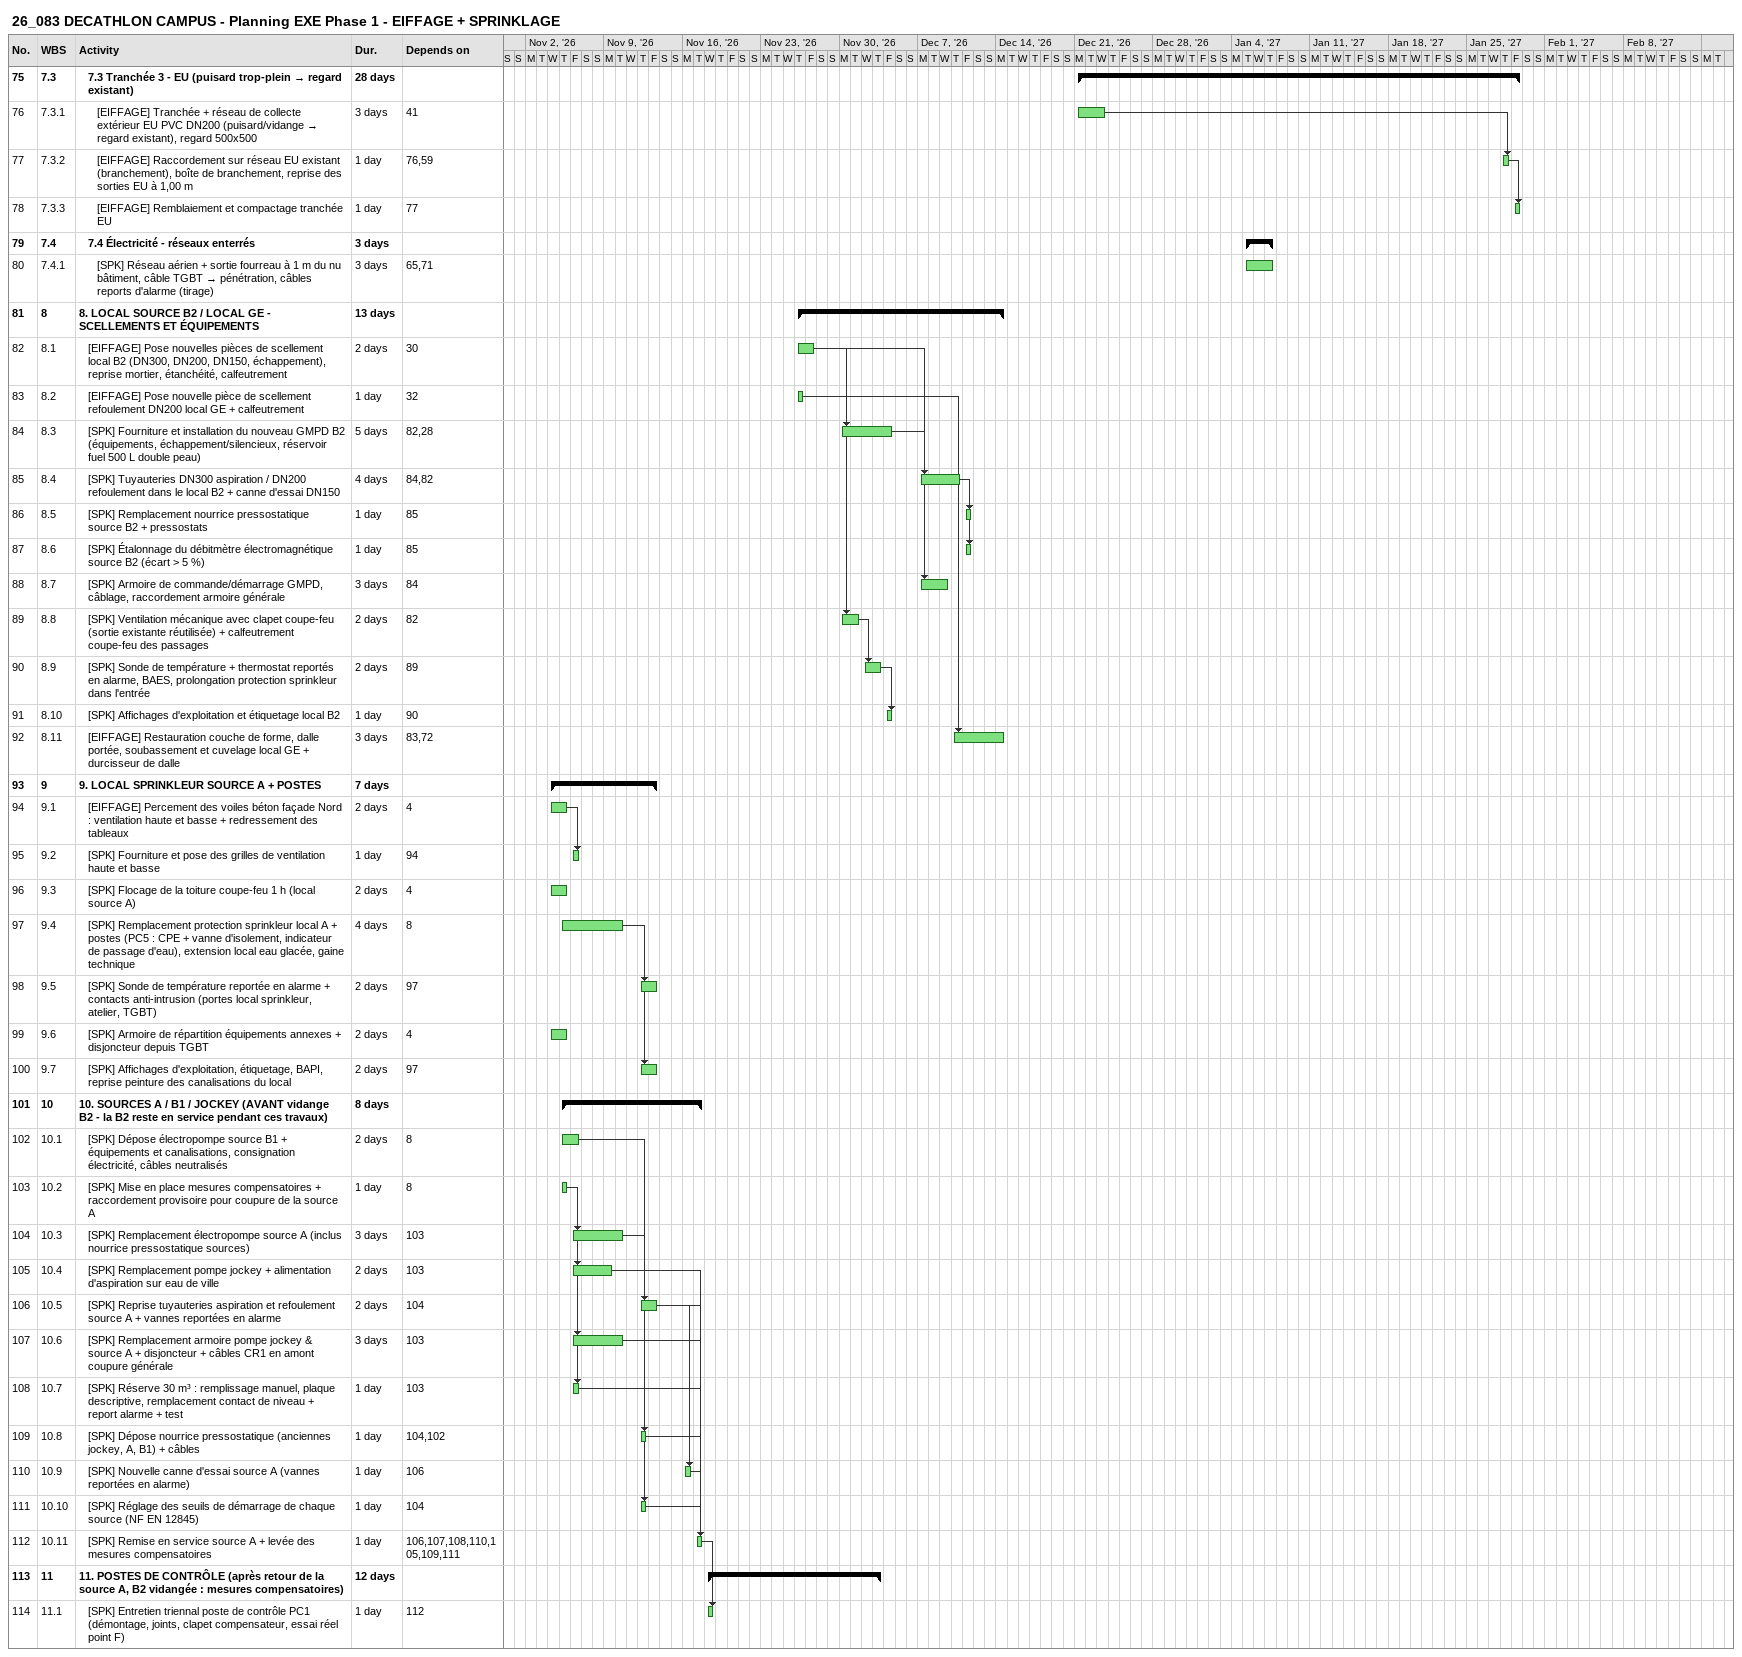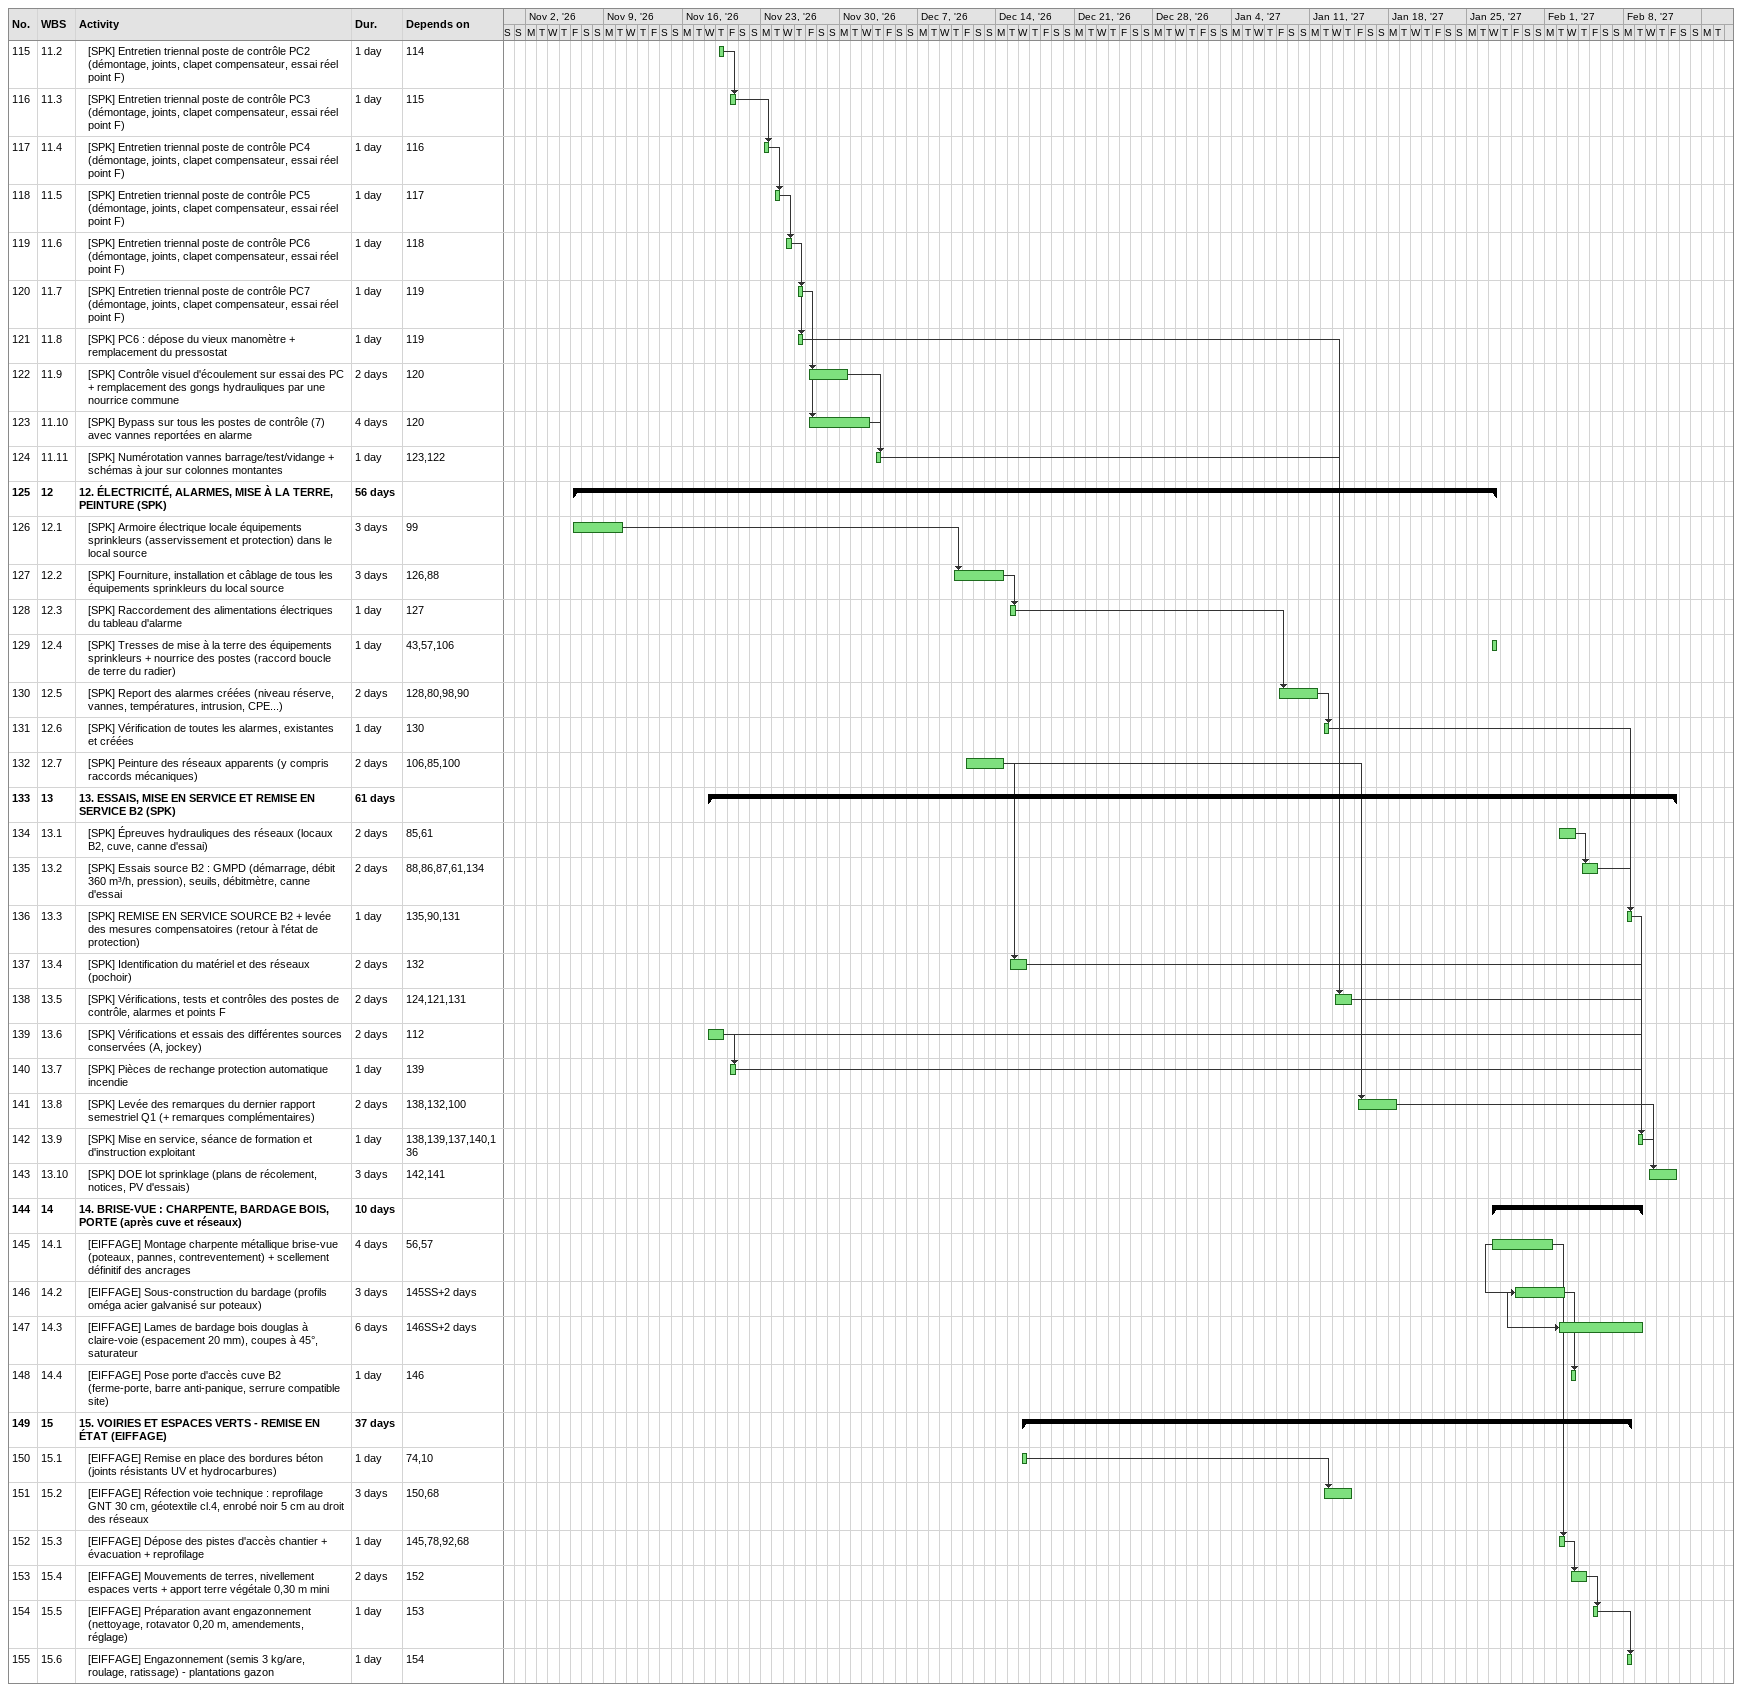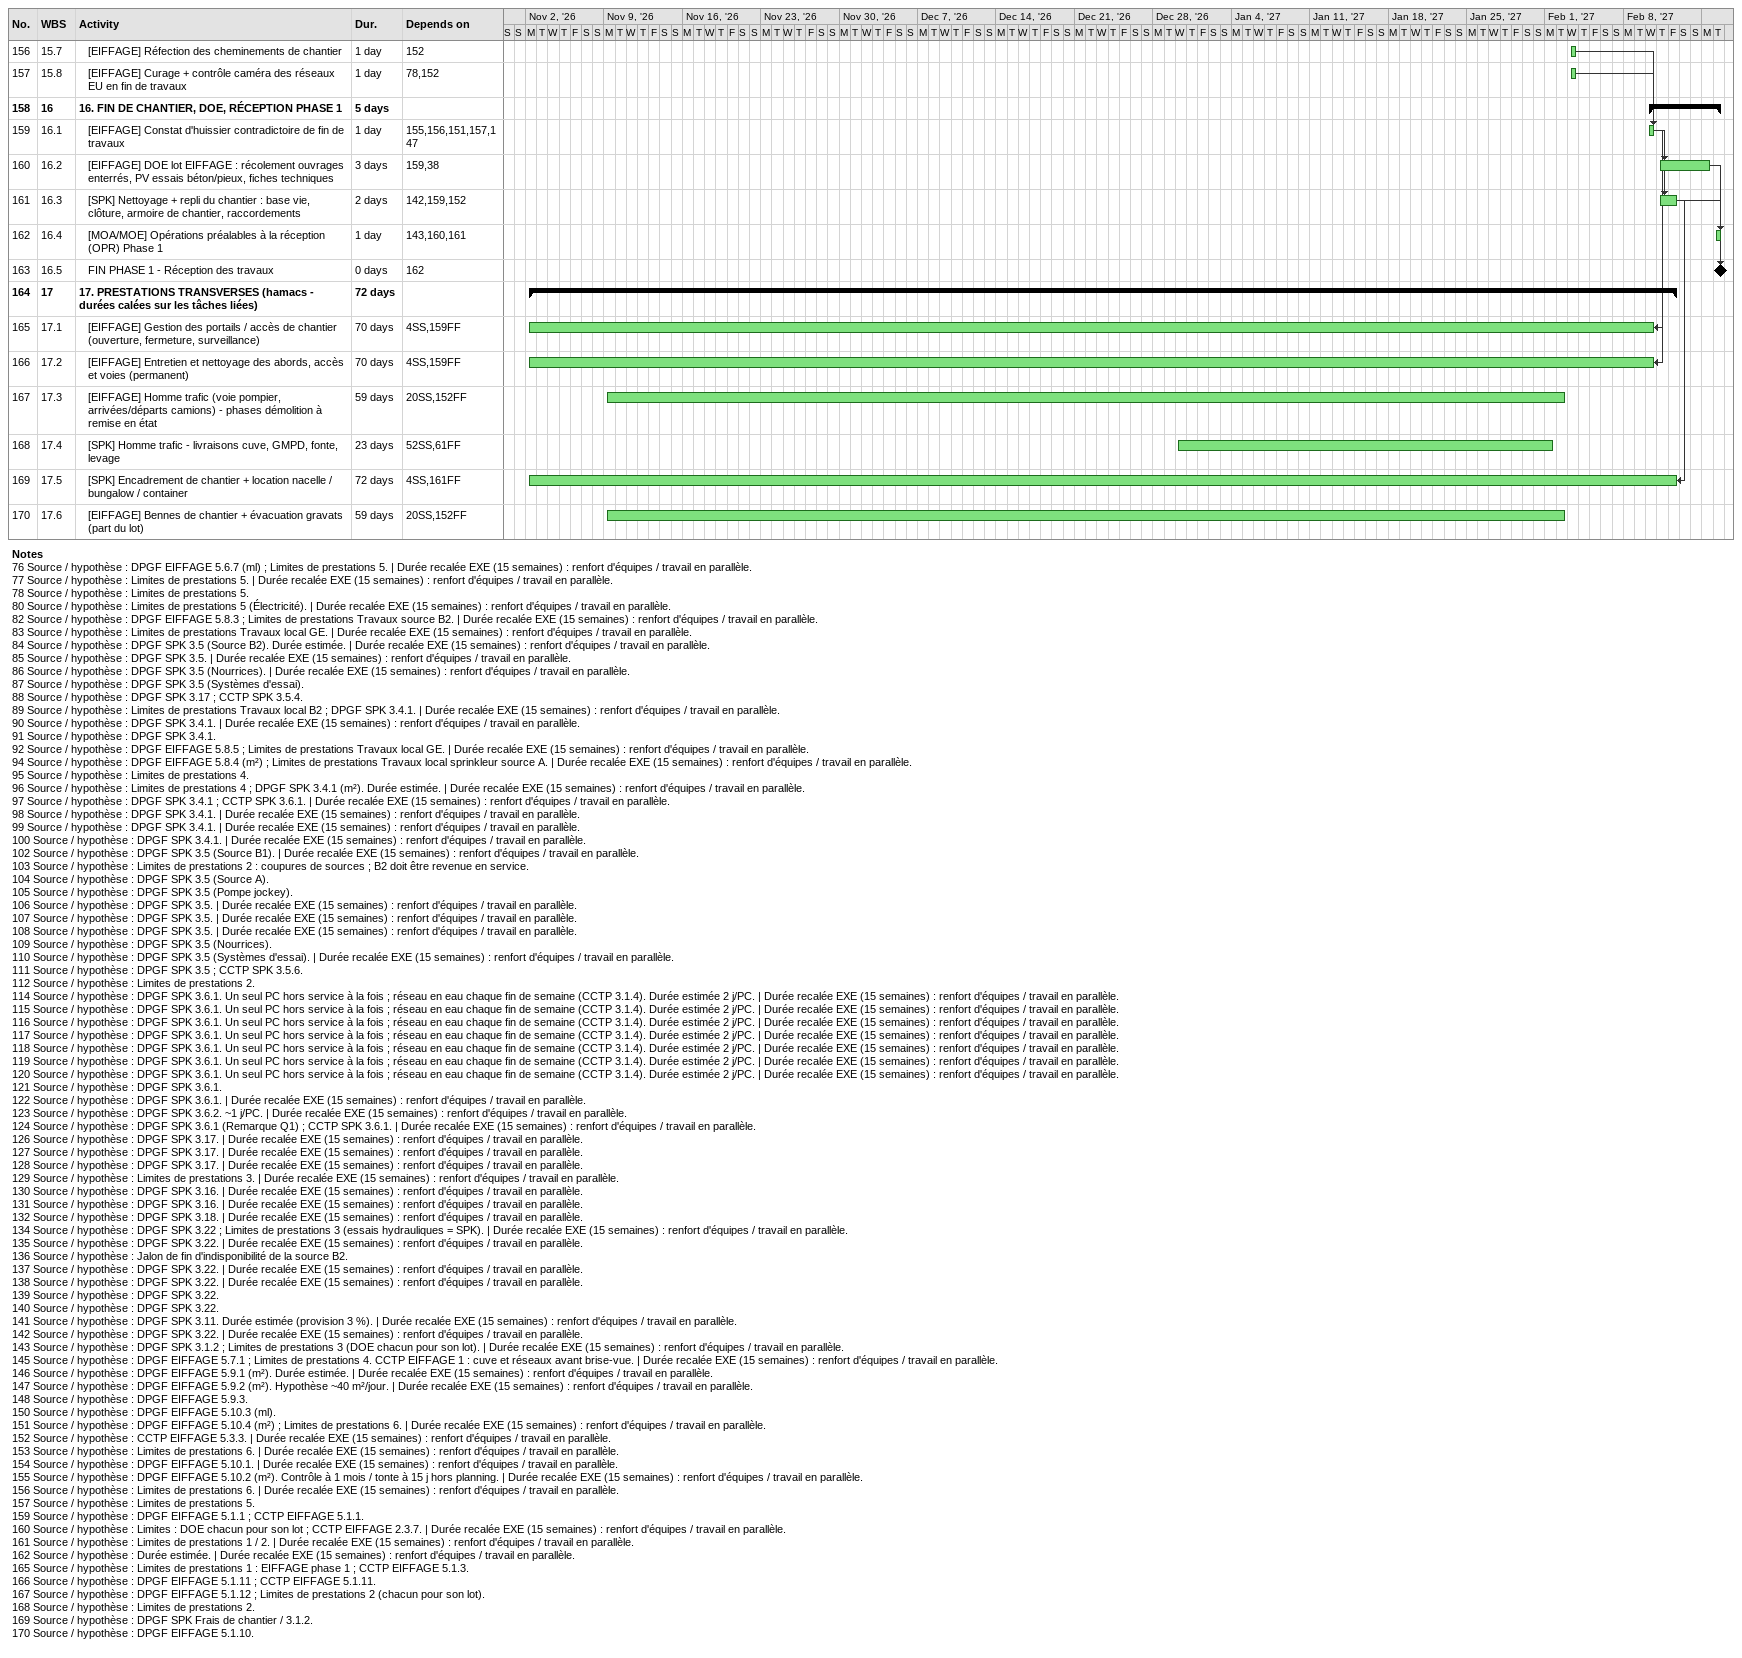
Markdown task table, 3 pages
26_083 DECATHLON CAMPUS - Planning EXE Phase 1 - EIFFAGE + SPRINKLAGE

| ID | WBS | Task | Duration | Start | Finish | Predecessors |
|---|---|---|---|---|---|---|
| 75 | 7.3 | **7.3 Tranchée 3 - EU (puisard trop-plein → regard existant)** | 28d | 2026-12-21 | 2027-01-29 |  |
| 76 | 7.3.1 | [EIFFAGE] Tranchée + réseau de collecte extérieur EU PVC DN200 (puisard/vidange → regard existant), regard 500x500 | 3d | 2026-12-21 | 2026-12-23 | 41 |
| 77 | 7.3.2 | [EIFFAGE] Raccordement sur réseau EU existant (branchement), boîte de branchement, reprise des sorties EU à 1,00 m | 1d | 2027-01-28 | 2027-01-28 | 76, 59 |
| 78 | 7.3.3 | [EIFFAGE] Remblaiement et compactage tranchée EU | 1d | 2027-01-29 | 2027-01-29 | 77 |
| 79 | 7.4 | **7.4 Électricité - réseaux enterrés** | 3d | 2027-01-05 | 2027-01-07 |  |
| 80 | 7.4.1 | [SPK] Réseau aérien + sortie fourreau à 1 m du nu bâtiment, câble TGBT → pénétration, câbles reports d'alarme (tirage) | 3d | 2027-01-05 | 2027-01-07 | 65, 71 |
| 81 | 8 | **8. LOCAL SOURCE B2 / LOCAL GE - SCELLEMENTS ET ÉQUIPEMENTS** | 13d | 2026-11-26 | 2026-12-14 |  |
| 82 | 8.1 | [EIFFAGE] Pose nouvelles pièces de scellement local B2 (DN300, DN200, DN150, échappement), reprise mortier, étanchéité, calfeutrement | 2d | 2026-11-26 | 2026-11-27 | 30 |
| 83 | 8.2 | [EIFFAGE] Pose nouvelle pièce de scellement refoulement DN200 local GE + calfeutrement | 1d | 2026-11-26 | 2026-11-26 | 32 |
| 84 | 8.3 | [SPK] Fourniture et installation du nouveau GMPD B2 (équipements, échappement/silencieux, réservoir fuel 500 L double peau) | 5d | 2026-11-30 | 2026-12-04 | 82, 28 |
| 85 | 8.4 | [SPK] Tuyauteries DN300 aspiration / DN200 refoulement dans le local B2 + canne d'essai DN150 | 4d | 2026-12-07 | 2026-12-10 | 84, 82 |
| 86 | 8.5 | [SPK] Remplacement nourrice pressostatique source B2 + pressostats | 1d | 2026-12-11 | 2026-12-11 | 85 |
| 87 | 8.6 | [SPK] Étalonnage du débitmètre électromagnétique source B2 (écart > 5 %) | 1d | 2026-12-11 | 2026-12-11 | 85 |
| 88 | 8.7 | [SPK] Armoire de commande/démarrage GMPD, câblage, raccordement armoire générale | 3d | 2026-12-07 | 2026-12-09 | 84 |
| 89 | 8.8 | [SPK] Ventilation mécanique avec clapet coupe-feu (sortie existante réutilisée) + calfeutrement coupe-feu des passages | 2d | 2026-11-30 | 2026-12-01 | 82 |
| 90 | 8.9 | [SPK] Sonde de température + thermostat reportés en alarme, BAES, prolongation protection sprinkleur dans l'entrée | 2d | 2026-12-02 | 2026-12-03 | 89 |
| 91 | 8.10 | [SPK] Affichages d'exploitation et étiquetage local B2 | 1d | 2026-12-04 | 2026-12-04 | 90 |
| 92 | 8.11 | [EIFFAGE] Restauration couche de forme, dalle portée, soubassement et cuvelage local GE + durcisseur de dalle | 3d | 2026-12-10 | 2026-12-14 | 83, 72 |
| 93 | 9 | **9. LOCAL SPRINKLEUR SOURCE A + POSTES** | 7d | 2026-11-04 | 2026-11-13 |  |
| 94 | 9.1 | [EIFFAGE] Percement des voiles béton façade Nord : ventilation haute et basse + redressement des tableaux | 2d | 2026-11-04 | 2026-11-05 | 4 |
| 95 | 9.2 | [SPK] Fourniture et pose des grilles de ventilation haute et basse | 1d | 2026-11-06 | 2026-11-06 | 94 |
| 96 | 9.3 | [SPK] Flocage de la toiture coupe-feu 1 h (local source A) | 2d | 2026-11-04 | 2026-11-05 | 4 |
| 97 | 9.4 | [SPK] Remplacement protection sprinkleur local A + postes (PC5 : CPE + vanne d'isolement, indicateur de passage d'eau), extension local eau glacée, gaine technique | 4d | 2026-11-05 | 2026-11-10 | 8 |
| 98 | 9.5 | [SPK] Sonde de température reportée en alarme + contacts anti-intrusion (portes local sprinkleur, atelier, TGBT) | 2d | 2026-11-12 | 2026-11-13 | 97 |
| 99 | 9.6 | [SPK] Armoire de répartition équipements annexes + disjoncteur depuis TGBT | 2d | 2026-11-04 | 2026-11-05 | 4 |
| 100 | 9.7 | [SPK] Affichages d'exploitation, étiquetage, BAPI, reprise peinture des canalisations du local | 2d | 2026-11-12 | 2026-11-13 | 97 |
| 101 | 10 | **10. SOURCES A / B1 / JOCKEY (AVANT vidange B2 - la B2 reste en service pendant ces travaux)** | 8d | 2026-11-05 | 2026-11-17 |  |
| 102 | 10.1 | [SPK] Dépose électropompe source B1 + équipements et canalisations, consignation électricité, câbles neutralisés | 2d | 2026-11-05 | 2026-11-06 | 8 |
| 103 | 10.2 | [SPK] Mise en place mesures compensatoires + raccordement provisoire pour coupure de la source A | 1d | 2026-11-05 | 2026-11-05 | 8 |
| 104 | 10.3 | [SPK] Remplacement électropompe source A (inclus nourrice pressostatique sources) | 3d | 2026-11-06 | 2026-11-10 | 103 |
| 105 | 10.4 | [SPK] Remplacement pompe jockey + alimentation d'aspiration sur eau de ville | 2d | 2026-11-06 | 2026-11-09 | 103 |
| 106 | 10.5 | [SPK] Reprise tuyauteries aspiration et refoulement source A + vannes reportées en alarme | 2d | 2026-11-12 | 2026-11-13 | 104 |
| 107 | 10.6 | [SPK] Remplacement armoire pompe jockey & source A + disjoncteur + câbles CR1 en amont coupure générale | 3d | 2026-11-06 | 2026-11-10 | 103 |
| 108 | 10.7 | [SPK] Réserve 30 m³ : remplissage manuel, plaque descriptive, remplacement contact de niveau + report alarme + test | 1d | 2026-11-06 | 2026-11-06 | 103 |
| 109 | 10.8 | [SPK] Dépose nourrice pressostatique (anciennes jockey, A, B1) + câbles | 1d | 2026-11-12 | 2026-11-12 | 104, 102 |
| 110 | 10.9 | [SPK] Nouvelle canne d'essai source A (vannes reportées en alarme) | 1d | 2026-11-16 | 2026-11-16 | 106 |
| 111 | 10.10 | [SPK] Réglage des seuils de démarrage de chaque source (NF EN 12845) | 1d | 2026-11-12 | 2026-11-12 | 104 |
| 112 | 10.11 | [SPK] Remise en service source A + levée des mesures compensatoires | 1d | 2026-11-17 | 2026-11-17 | 106, 107, 108, 110, 105, 109, 111 |
| 113 | 11 | **11. POSTES DE CONTRÔLE (après retour de la source A, B2 vidangée : mesures compensatoires)** | 12d | 2026-11-18 | 2026-12-03 |  |
| 114 | 11.1 | [SPK] Entretien triennal poste de contrôle PC1 (démontage, joints, clapet compensateur, essai réel point F) | 1d | 2026-11-18 | 2026-11-18 | 112 |
| 115 | 11.2 | [SPK] Entretien triennal poste de contrôle PC2 (démontage, joints, clapet compensateur, essai réel point F) | 1d | 2026-11-19 | 2026-11-19 | 114 |
| 116 | 11.3 | [SPK] Entretien triennal poste de contrôle PC3 (démontage, joints, clapet compensateur, essai réel point F) | 1d | 2026-11-20 | 2026-11-20 | 115 |
| 117 | 11.4 | [SPK] Entretien triennal poste de contrôle PC4 (démontage, joints, clapet compensateur, essai réel point F) | 1d | 2026-11-23 | 2026-11-23 | 116 |
| 118 | 11.5 | [SPK] Entretien triennal poste de contrôle PC5 (démontage, joints, clapet compensateur, essai réel point F) | 1d | 2026-11-24 | 2026-11-24 | 117 |
| 119 | 11.6 | [SPK] Entretien triennal poste de contrôle PC6 (démontage, joints, clapet compensateur, essai réel point F) | 1d | 2026-11-25 | 2026-11-25 | 118 |
| 120 | 11.7 | [SPK] Entretien triennal poste de contrôle PC7 (démontage, joints, clapet compensateur, essai réel point F) | 1d | 2026-11-26 | 2026-11-26 | 119 |
| 121 | 11.8 | [SPK] PC6 : dépose du vieux manomètre + remplacement du pressostat | 1d | 2026-11-26 | 2026-11-26 | 119 |
| 122 | 11.9 | [SPK] Contrôle visuel d'écoulement sur essai des PC + remplacement des gongs hydrauliques par une nourrice commune | 2d | 2026-11-27 | 2026-11-30 | 120 |
| 123 | 11.10 | [SPK] Bypass sur tous les postes de contrôle (7) avec vannes reportées en alarme | 4d | 2026-11-27 | 2026-12-02 | 120 |
| 124 | 11.11 | [SPK] Numérotation vannes barrage/test/vidange + schémas à jour sur colonnes montantes | 1d | 2026-12-03 | 2026-12-03 | 123, 122 |
| 125 | 12 | **12. ÉLECTRICITÉ, ALARMES, MISE À LA TERRE, PEINTURE (SPK)** | 56d | 2026-11-06 | 2027-01-27 |  |
| 126 | 12.1 | [SPK] Armoire électrique locale équipements sprinkleurs (asservissement et protection) dans le local source | 3d | 2026-11-06 | 2026-11-10 | 99 |
| 127 | 12.2 | [SPK] Fourniture, installation et câblage de tous les équipements sprinkleurs du local source | 3d | 2026-12-10 | 2026-12-14 | 126, 88 |
| 128 | 12.3 | [SPK] Raccordement des alimentations électriques du tableau d'alarme | 1d | 2026-12-15 | 2026-12-15 | 127 |
| 129 | 12.4 | [SPK] Tresses de mise à la terre des équipements sprinkleurs + nourrice des postes (raccord boucle de terre du radier) | 1d | 2027-01-27 | 2027-01-27 | 43, 57, 106 |
| 130 | 12.5 | [SPK] Report des alarmes créées (niveau réserve, vannes, températures, intrusion, CPE...) | 2d | 2027-01-08 | 2027-01-11 | 128, 80, 98, 90 |
| 131 | 12.6 | [SPK] Vérification de toutes les alarmes, existantes et créées | 1d | 2027-01-12 | 2027-01-12 | 130 |
| 132 | 12.7 | [SPK] Peinture des réseaux apparents (y compris raccords mécaniques) | 2d | 2026-12-11 | 2026-12-14 | 106, 85, 100 |
| 133 | 13 | **13. ESSAIS, MISE EN SERVICE ET REMISE EN SERVICE B2 (SPK)** | 61d | 2026-11-18 | 2027-02-12 |  |
| 134 | 13.1 | [SPK] Épreuves hydrauliques des réseaux (locaux B2, cuve, canne d'essai) | 2d | 2027-02-02 | 2027-02-03 | 85, 61 |
| 135 | 13.2 | [SPK] Essais source B2 : GMPD (démarrage, débit 360 m³/h, pression), seuils, débitmètre, canne d'essai | 2d | 2027-02-04 | 2027-02-05 | 88, 86, 87, 61, 134 |
| 136 | 13.3 | [SPK] REMISE EN SERVICE SOURCE B2 + levée des mesures compensatoires (retour à l'état de protection) | 1d | 2027-02-08 | 2027-02-08 | 135, 90, 131 |
| 137 | 13.4 | [SPK] Identification du matériel et des réseaux (pochoir) | 2d | 2026-12-15 | 2026-12-16 | 132 |
| 138 | 13.5 | [SPK] Vérifications, tests et contrôles des postes de contrôle, alarmes et points F | 2d | 2027-01-13 | 2027-01-14 | 124, 121, 131 |
| 139 | 13.6 | [SPK] Vérifications et essais des différentes sources conservées (A, jockey) | 2d | 2026-11-18 | 2026-11-19 | 112 |
| 140 | 13.7 | [SPK] Pièces de rechange protection automatique incendie | 1d | 2026-11-20 | 2026-11-20 | 139 |
| 141 | 13.8 | [SPK] Levée des remarques du dernier rapport semestriel Q1 (+ remarques complémentaires) | 2d | 2027-01-15 | 2027-01-18 | 138, 132, 100 |
| 142 | 13.9 | [SPK] Mise en service, séance de formation et d'instruction exploitant | 1d | 2027-02-09 | 2027-02-09 | 138, 139, 137, 140, 136 |
| 143 | 13.10 | [SPK] DOE lot sprinklage (plans de récolement, notices, PV d'essais) | 3d | 2027-02-10 | 2027-02-12 | 142, 141 |
| 144 | 14 | **14. BRISE-VUE : CHARPENTE, BARDAGE BOIS, PORTE (après cuve et réseaux)** | 10d | 2027-01-27 | 2027-02-09 |  |
| 145 | 14.1 | [EIFFAGE] Montage charpente métallique brise-vue (poteaux, pannes, contreventement) + scellement définitif des ancrages | 4d | 2027-01-27 | 2027-02-01 | 56, 57 |
| 146 | 14.2 | [EIFFAGE] Sous-construction du bardage (profils oméga acier galvanisé sur poteaux) | 3d | 2027-01-29 | 2027-02-02 | 145SS+2d |
| 147 | 14.3 | [EIFFAGE] Lames de bardage bois douglas à claire-voie (espacement 20 mm), coupes à 45°, saturateur | 6d | 2027-02-02 | 2027-02-09 | 146SS+2d |
| 148 | 14.4 | [EIFFAGE] Pose porte d'accès cuve B2 (ferme-porte, barre anti-panique, serrure compatible site) | 1d | 2027-02-03 | 2027-02-03 | 146 |
| 149 | 15 | **15. VOIRIES ET ESPACES VERTS - REMISE EN ÉTAT (EIFFAGE)** | 37d | 2026-12-16 | 2027-02-08 |  |
| 150 | 15.1 | [EIFFAGE] Remise en place des bordures béton (joints résistants UV et hydrocarbures) | 1d | 2026-12-16 | 2026-12-16 | 74, 10 |
| 151 | 15.2 | [EIFFAGE] Réfection voie technique : reprofilage GNT 30 cm, géotextile cl.4, enrobé noir 5 cm au droit des réseaux | 3d | 2027-01-12 | 2027-01-14 | 150, 68 |
| 152 | 15.3 | [EIFFAGE] Dépose des pistes d'accès chantier + évacuation + reprofilage | 1d | 2027-02-02 | 2027-02-02 | 145, 78, 92, 68 |
| 153 | 15.4 | [EIFFAGE] Mouvements de terres, nivellement espaces verts + apport terre végétale 0,30 m mini | 2d | 2027-02-03 | 2027-02-04 | 152 |
| 154 | 15.5 | [EIFFAGE] Préparation avant engazonnement (nettoyage, rotavator 0,20 m, amendements, réglage) | 1d | 2027-02-05 | 2027-02-05 | 153 |
| 155 | 15.6 | [EIFFAGE] Engazonnement (semis 3 kg/are, roulage, ratissage) - plantations gazon | 1d | 2027-02-08 | 2027-02-08 | 154 |
| 156 | 15.7 | [EIFFAGE] Réfection des cheminements de chantier | 1d | 2027-02-03 | 2027-02-03 | 152 |
| 157 | 15.8 | [EIFFAGE] Curage + contrôle caméra des réseaux EU en fin de travaux | 1d | 2027-02-03 | 2027-02-03 | 78, 152 |
| 158 | 16 | **16. FIN DE CHANTIER, DOE, RÉCEPTION PHASE 1** | 5d | 2027-02-10 | 2027-02-16 |  |
| 159 | 16.1 | [EIFFAGE] Constat d'huissier contradictoire de fin de travaux | 1d | 2027-02-10 | 2027-02-10 | 155, 156, 151, 157, 147 |
| 160 | 16.2 | [EIFFAGE] DOE lot EIFFAGE : récolement ouvrages enterrés, PV essais béton/pieux, fiches techniques | 3d | 2027-02-11 | 2027-02-15 | 159, 38 |
| 161 | 16.3 | [SPK] Nettoyage + repli du chantier : base vie, clôture, armoire de chantier, raccordements | 2d | 2027-02-11 | 2027-02-12 | 142, 159, 152 |
| 162 | 16.4 | [MOA/MOE] Opérations préalables à la réception (OPR) Phase 1 | 1d | 2027-02-16 | 2027-02-16 | 143, 160, 161 |
| 163 | 16.5 | FIN PHASE 1 - Réception des travaux | 0d | 2027-02-16 | 2027-02-16 | 162 |
| 164 | 17 | **17. PRESTATIONS TRANSVERSES (hamacs - durées calées sur les tâches liées)** | 72d | 2026-11-02 | 2027-02-12 |  |
| 165 | 17.1 | [EIFFAGE] Gestion des portails / accès de chantier (ouverture, fermeture, surveillance) | 70d | 2026-11-02 | 2027-02-10 | 4SS, 159FF |
| 166 | 17.2 | [EIFFAGE] Entretien et nettoyage des abords, accès et voies (permanent) | 70d | 2026-11-02 | 2027-02-10 | 4SS, 159FF |
| 167 | 17.3 | [EIFFAGE] Homme trafic (voie pompier, arrivées/départs camions) - phases démolition à remise en état | 59d | 2026-11-09 | 2027-02-02 | 20SS, 152FF |
| 168 | 17.4 | [SPK] Homme trafic - livraisons cuve, GMPD, fonte, levage | 23d | 2026-12-30 | 2027-02-01 | 52SS, 61FF |
| 169 | 17.5 | [SPK] Encadrement de chantier + location nacelle / bungalow / container | 72d | 2026-11-02 | 2027-02-12 | 4SS, 161FF |
| 170 | 17.6 | [EIFFAGE] Bennes de chantier + évacuation gravats (part du lot) | 59d | 2026-11-09 | 2027-02-02 | 20SS, 152FF |

Notes
- 76: Source / hypothèse : DPGF EIFFAGE 5.6.7 (ml) ; Limites de prestations 5. | Durée recalée EXE (15 semaines) : renfort d'équipes / travail en parallèle.
- 77: Source / hypothèse : Limites de prestations 5. | Durée recalée EXE (15 semaines) : renfort d'équipes / travail en parallèle.
- 78: Source / hypothèse : Limites de prestations 5.
- 80: Source / hypothèse : Limites de prestations 5 (Électricité). | Durée recalée EXE (15 semaines) : renfort d'équipes / travail en parallèle.
- 82: Source / hypothèse : DPGF EIFFAGE 5.8.3 ; Limites de prestations Travaux source B2. | Durée recalée EXE (15 semaines) : renfort d'équipes / travail en parallèle.
- 83: Source / hypothèse : Limites de prestations Travaux local GE. | Durée recalée EXE (15 semaines) : renfort d'équipes / travail en parallèle.
- 84: Source / hypothèse : DPGF SPK 3.5 (Source B2). Durée estimée. | Durée recalée EXE (15 semaines) : renfort d'équipes / travail en parallèle.
- 85: Source / hypothèse : DPGF SPK 3.5. | Durée recalée EXE (15 semaines) : renfort d'équipes / travail en parallèle.
- 86: Source / hypothèse : DPGF SPK 3.5 (Nourrices). | Durée recalée EXE (15 semaines) : renfort d'équipes / travail en parallèle.
- 87: Source / hypothèse : DPGF SPK 3.5 (Systèmes d'essai).
- 88: Source / hypothèse : DPGF SPK 3.17 ; CCTP SPK 3.5.4.
- 89: Source / hypothèse : Limites de prestations Travaux local B2 ; DPGF SPK 3.4.1. | Durée recalée EXE (15 semaines) : renfort d'équipes / travail en parallèle.
- 90: Source / hypothèse : DPGF SPK 3.4.1. | Durée recalée EXE (15 semaines) : renfort d'équipes / travail en parallèle.
- 91: Source / hypothèse : DPGF SPK 3.4.1.
- 92: Source / hypothèse : DPGF EIFFAGE 5.8.5 ; Limites de prestations Travaux local GE. | Durée recalée EXE (15 semaines) : renfort d'équipes / travail en parallèle.
- 94: Source / hypothèse : DPGF EIFFAGE 5.8.4 (m²) ; Limites de prestations Travaux local sprinkleur source A. | Durée recalée EXE (15 semaines) : renfort d'équipes / travail en parallèle.
- 95: Source / hypothèse : Limites de prestations 4.
- 96: Source / hypothèse : Limites de prestations 4 ; DPGF SPK 3.4.1 (m²). Durée estimée. | Durée recalée EXE (15 semaines) : renfort d'équipes / travail en parallèle.
- 97: Source / hypothèse : DPGF SPK 3.4.1 ; CCTP SPK 3.6.1. | Durée recalée EXE (15 semaines) : renfort d'équipes / travail en parallèle.
- 98: Source / hypothèse : DPGF SPK 3.4.1. | Durée recalée EXE (15 semaines) : renfort d'équipes / travail en parallèle.
- 99: Source / hypothèse : DPGF SPK 3.4.1. | Durée recalée EXE (15 semaines) : renfort d'équipes / travail en parallèle.
- 100: Source / hypothèse : DPGF SPK 3.4.1. | Durée recalée EXE (15 semaines) : renfort d'équipes / travail en parallèle.
- 102: Source / hypothèse : DPGF SPK 3.5 (Source B1). | Durée recalée EXE (15 semaines) : renfort d'équipes / travail en parallèle.
- 103: Source / hypothèse : Limites de prestations 2 : coupures de sources ; B2 doit être revenue en service.
- 104: Source / hypothèse : DPGF SPK 3.5 (Source A).
- 105: Source / hypothèse : DPGF SPK 3.5 (Pompe jockey).
- 106: Source / hypothèse : DPGF SPK 3.5. | Durée recalée EXE (15 semaines) : renfort d'équipes / travail en parallèle.
- 107: Source / hypothèse : DPGF SPK 3.5. | Durée recalée EXE (15 semaines) : renfort d'équipes / travail en parallèle.
- 108: Source / hypothèse : DPGF SPK 3.5. | Durée recalée EXE (15 semaines) : renfort d'équipes / travail en parallèle.
- 109: Source / hypothèse : DPGF SPK 3.5 (Nourrices).
- 110: Source / hypothèse : DPGF SPK 3.5 (Systèmes d'essai). | Durée recalée EXE (15 semaines) : renfort d'équipes / travail en parallèle.
- 111: Source / hypothèse : DPGF SPK 3.5 ; CCTP SPK 3.5.6.
- 112: Source / hypothèse : Limites de prestations 2.
- 114: Source / hypothèse : DPGF SPK 3.6.1. Un seul PC hors service à la fois ; réseau en eau chaque fin de semaine (CCTP 3.1.4). Durée estimée 2 j/PC. | Durée recalée EXE (15 semaines) : renfort d'équipes / travail en parallèle.
- 115: Source / hypothèse : DPGF SPK 3.6.1. Un seul PC hors service à la fois ; réseau en eau chaque fin de semaine (CCTP 3.1.4). Durée estimée 2 j/PC. | Durée recalée EXE (15 semaines) : renfort d'équipes / travail en parallèle.
- 116: Source / hypothèse : DPGF SPK 3.6.1. Un seul PC hors service à la fois ; réseau en eau chaque fin de semaine (CCTP 3.1.4). Durée estimée 2 j/PC. | Durée recalée EXE (15 semaines) : renfort d'équipes / travail en parallèle.
- 117: Source / hypothèse : DPGF SPK 3.6.1. Un seul PC hors service à la fois ; réseau en eau chaque fin de semaine (CCTP 3.1.4). Durée estimée 2 j/PC. | Durée recalée EXE (15 semaines) : renfort d'équipes / travail en parallèle.
- 118: Source / hypothèse : DPGF SPK 3.6.1. Un seul PC hors service à la fois ; réseau en eau chaque fin de semaine (CCTP 3.1.4). Durée estimée 2 j/PC. | Durée recalée EXE (15 semaines) : renfort d'équipes / travail en parallèle.
- 119: Source / hypothèse : DPGF SPK 3.6.1. Un seul PC hors service à la fois ; réseau en eau chaque fin de semaine (CCTP 3.1.4). Durée estimée 2 j/PC. | Durée recalée EXE (15 semaines) : renfort d'équipes / travail en parallèle.
- 120: Source / hypothèse : DPGF SPK 3.6.1. Un seul PC hors service à la fois ; réseau en eau chaque fin de semaine (CCTP 3.1.4). Durée estimée 2 j/PC. | Durée recalée EXE (15 semaines) : renfort d'équipes / travail en parallèle.
- 121: Source / hypothèse : DPGF SPK 3.6.1.
- 122: Source / hypothèse : DPGF SPK 3.6.1. | Durée recalée EXE (15 semaines) : renfort d'équipes / travail en parallèle.
- 123: Source / hypothèse : DPGF SPK 3.6.2. ~1 j/PC. | Durée recalée EXE (15 semaines) : renfort d'équipes / travail en parallèle.
- 124: Source / hypothèse : DPGF SPK 3.6.1 (Remarque Q1) ; CCTP SPK 3.6.1. | Durée recalée EXE (15 semaines) : renfort d'équipes / travail en parallèle.
- 126: Source / hypothèse : DPGF SPK 3.17. | Durée recalée EXE (15 semaines) : renfort d'équipes / travail en parallèle.
- 127: Source / hypothèse : DPGF SPK 3.17. | Durée recalée EXE (15 semaines) : renfort d'équipes / travail en parallèle.
- 128: Source / hypothèse : DPGF SPK 3.17. | Durée recalée EXE (15 semaines) : renfort d'équipes / travail en parallèle.
- 129: Source / hypothèse : Limites de prestations 3. | Durée recalée EXE (15 semaines) : renfort d'équipes / travail en parallèle.
- 130: Source / hypothèse : DPGF SPK 3.16. | Durée recalée EXE (15 semaines) : renfort d'équipes / travail en parallèle.
- 131: Source / hypothèse : DPGF SPK 3.16. | Durée recalée EXE (15 semaines) : renfort d'équipes / travail en parallèle.
- 132: Source / hypothèse : DPGF SPK 3.18. | Durée recalée EXE (15 semaines) : renfort d'équipes / travail en parallèle.
- 134: Source / hypothèse : DPGF SPK 3.22 ; Limites de prestations 3 (essais hydrauliques = SPK). | Durée recalée EXE (15 semaines) : renfort d'équipes / travail en parallèle.
- 135: Source / hypothèse : DPGF SPK 3.22. | Durée recalée EXE (15 semaines) : renfort d'équipes / travail en parallèle.
- 136: Source / hypothèse : Jalon de fin d'indisponibilité de la source B2.
- 137: Source / hypothèse : DPGF SPK 3.22. | Durée recalée EXE (15 semaines) : renfort d'équipes / travail en parallèle.
- 138: Source / hypothèse : DPGF SPK 3.22. | Durée recalée EXE (15 semaines) : renfort d'équipes / travail en parallèle.
- 139: Source / hypothèse : DPGF SPK 3.22.
- 140: Source / hypothèse : DPGF SPK 3.22.
- 141: Source / hypothèse : DPGF SPK 3.11. Durée estimée (provision 3 %). | Durée recalée EXE (15 semaines) : renfort d'équipes / travail en parallèle.
- 142: Source / hypothèse : DPGF SPK 3.22. | Durée recalée EXE (15 semaines) : renfort d'équipes / travail en parallèle.
- 143: Source / hypothèse : DPGF SPK 3.1.2 ; Limites de prestations 3 (DOE chacun pour son lot). | Durée recalée EXE (15 semaines) : renfort d'équipes / travail en parallèle.
- 145: Source / hypothèse : DPGF EIFFAGE 5.7.1 ; Limites de prestations 4. CCTP EIFFAGE 1 : cuve et réseaux avant brise-vue. | Durée recalée EXE (15 semaines) : renfort d'équipes / travail en parallèle.
- 146: Source / hypothèse : DPGF EIFFAGE 5.9.1 (m²). Durée estimée. | Durée recalée EXE (15 semaines) : renfort d'équipes / travail en parallèle.
- 147: Source / hypothèse : DPGF EIFFAGE 5.9.2 (m²). Hypothèse ~40 m²/jour. | Durée recalée EXE (15 semaines) : renfort d'équipes / travail en parallèle.
- 148: Source / hypothèse : DPGF EIFFAGE 5.9.3.
- 150: Source / hypothèse : DPGF EIFFAGE 5.10.3 (ml).
- 151: Source / hypothèse : DPGF EIFFAGE 5.10.4 (m²) ; Limites de prestations 6. | Durée recalée EXE (15 semaines) : renfort d'équipes / travail en parallèle.
- 152: Source / hypothèse : CCTP EIFFAGE 5.3.3. | Durée recalée EXE (15 semaines) : renfort d'équipes / travail en parallèle.
- 153: Source / hypothèse : Limites de prestations 6. | Durée recalée EXE (15 semaines) : renfort d'équipes / travail en parallèle.
- 154: Source / hypothèse : DPGF EIFFAGE 5.10.1. | Durée recalée EXE (15 semaines) : renfort d'équipes / travail en parallèle.
- 155: Source / hypothèse : DPGF EIFFAGE 5.10.2 (m²). Contrôle à 1 mois / tonte à 15 j hors planning. | Durée recalée EXE (15 semaines) : renfort d'équipes / travail en parallèle.
- 156: Source / hypothèse : Limites de prestations 6. | Durée recalée EXE (15 semaines) : renfort d'équipes / travail en parallèle.
- 157: Source / hypothèse : Limites de prestations 5.
- 159: Source / hypothèse : DPGF EIFFAGE 5.1.1 ; CCTP EIFFAGE 5.1.1.
- 160: Source / hypothèse : Limites : DOE chacun pour son lot ; CCTP EIFFAGE 2.3.7. | Durée recalée EXE (15 semaines) : renfort d'équipes / travail en parallèle.
- 161: Source / hypothèse : Limites de prestations 1 / 2. | Durée recalée EXE (15 semaines) : renfort d'équipes / travail en parallèle.
- 162: Source / hypothèse : Durée estimée. | Durée recalée EXE (15 semaines) : renfort d'équipes / travail en parallèle.
- 165: Source / hypothèse : Limites de prestations 1 : EIFFAGE phase 1 ; CCTP EIFFAGE 5.1.3.
- 166: Source / hypothèse : DPGF EIFFAGE 5.1.11 ; CCTP EIFFAGE 5.1.11.
- 167: Source / hypothèse : DPGF EIFFAGE 5.1.12 ; Limites de prestations 2 (chacun pour son lot).
- 168: Source / hypothèse : Limites de prestations 2.
- 169: Source / hypothèse : DPGF SPK Frais de chantier / 3.1.2.
- 170: Source / hypothèse : DPGF EIFFAGE 5.1.10.
